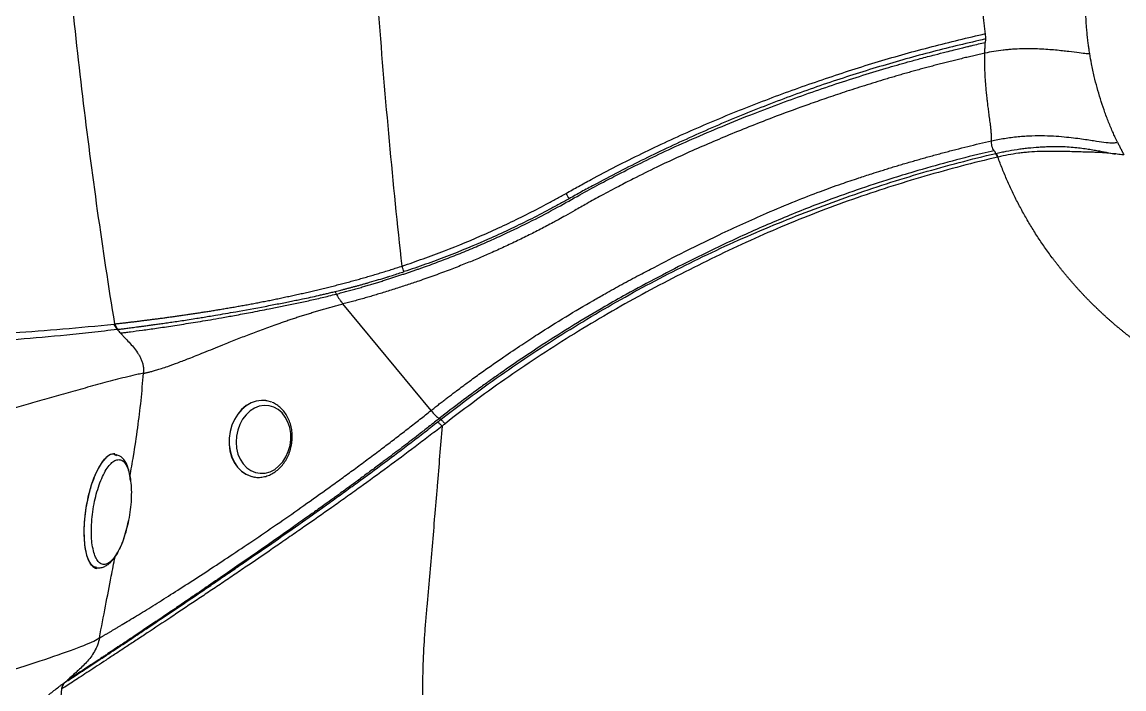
# Model space of a CAD drawing. Extents: x 409 to 498, y 628 to 778.
# Drawn here: x 419.22 to 433.48, y 672.92 to 681.55 of the extents above; entities that cross this region are included whole.
import ezdxf

# ---------------------------------------------------------------- set-up
doc = ezdxf.new("R2010")
doc.units = 0
doc.header["$MEASUREMENT"] = 0
doc.layers.add('1', color=4, linetype='Continuous')
doc.layers.add('GEOMETRY', color=4, linetype='Continuous', lineweight=25)

# ---------------------------------------------------------------- blocks, each defined once
blk = doc.blocks.new('2026_PULSE')
at = {"layer": 'GEOMETRY'}
for p, q in [((14.707, 33.066), (14.692, 33.099)), ((15.932, 31.559), (14.792, 32.938)), ((11.83, 32.678), (11.84, 32.679)), ((13.795, 31.686), (13.794, 31.687)), ((16.057, 31.442), (16.038, 31.454)), ((11.841, 30.986), (11.863, 30.977)), ((13.643, 30.698), (13.645, 30.698)), ((11.156, 27.957), (11.154, 27.956)), ((11.198, 28.043), (11.228, 28.071)), ((11.198, 28.043), (11.199, 28.044))]:
    blk.add_line(p, q, dxfattribs=at)
at = {"layer": 'GEOMETRY', "flags": 128}
for points in [[(23.109, 36.366), (23.108, 36.358), (23.105, 36.32)], [(13.794, 31.687), (13.737, 31.69), (13.669, 31.681), (13.603, 31.658), (13.539, 31.622), (13.481, 31.573), (13.43, 31.513), (13.387, 31.444), (13.354, 31.368), (13.331, 31.287), (13.319, 31.203), (13.319, 31.118), (13.33, 31.036), (13.352, 30.958), (13.385, 30.888), (13.428, 30.825), (13.479, 30.774), (13.537, 30.734), (13.6, 30.708), (13.643, 30.698)], [(13.795, 31.686), (13.739, 31.69), (13.671, 31.681), (13.604, 31.658), (13.541, 31.621), (13.483, 31.573), (13.432, 31.513), (13.389, 31.444), (13.355, 31.368), (13.332, 31.286), (13.321, 31.202), (13.32, 31.118), (13.332, 31.036), (13.354, 30.958), (13.387, 30.887), (13.429, 30.825), (13.48, 30.774), (13.538, 30.734), (13.601, 30.708), (13.646, 30.698)], [(13.871, 31.665), (13.806, 31.685), (13.795, 31.686)], [(13.897, 31.603), (13.836, 31.621), (13.773, 31.625), (13.71, 31.614), (13.648, 31.59), (13.59, 31.553), (13.538, 31.504), (13.493, 31.445), (13.456, 31.378), (13.43, 31.304), (13.414, 31.226), (13.41, 31.148), (13.416, 31.07), (13.434, 30.996), (13.463, 30.928), (13.501, 30.869), (13.548, 30.819), (13.602, 30.782), (13.66, 30.757), (13.722, 30.746), (13.786, 30.749), (13.849, 30.767), (13.909, 30.797), (13.964, 30.841), (14.013, 30.895), (14.054, 30.958), (14.085, 31.029), (14.107, 31.105), (14.117, 31.184), (14.116, 31.262), (14.103, 31.338), (14.08, 31.41), (14.046, 31.473), (14.004, 31.528), (13.953, 31.572), (13.897, 31.603)], [(11.84, 30.997), (11.823, 30.999), (11.786, 30.991), (11.748, 30.969), (11.71, 30.934), (11.671, 30.887), (11.634, 30.827), (11.598, 30.758)], [(11.598, 30.758), (11.565, 30.678), (11.535, 30.591), (11.508, 30.498), (11.485, 30.4), (11.466, 30.3), (11.453, 30.199), (11.444, 30.098), (11.441, 30.001), (11.442, 29.909), (11.449, 29.823), (11.462, 29.745), (11.479, 29.676), (11.5, 29.619), (11.526, 29.573), (11.555, 29.54), (11.588, 29.521), (11.606, 29.516)]]:
    blk.add_lwpolyline(points, dxfattribs=at)
at = {"layer": 'GEOMETRY'}
blk.add_arc((30.364, 41.475), 14.541, 209.2593, 209.5751, dxfattribs=at)
for points, knots in [([(11.84, 32.679), (11.682, 33.649), (11.544, 34.632), (11.306, 36.618), (11.207, 37.622), (11.048, 39.643), (10.988, 40.66), (10.908, 42.702), (10.888, 43.726), (10.888, 45.774), (10.908, 46.799), (10.988, 48.84), (11.048, 49.858), (11.207, 51.879), (11.306, 52.882), (11.544, 54.869), (11.682, 55.852), (11.84, 56.821)], [0, 0, 0, 0, 0.125, 0.125, 0.25, 0.25, 0.375, 0.375, 0.5, 0.5, 0.625, 0.625, 0.75, 0.75, 0.875, 0.875, 1, 1, 1, 1]), ([(15.557, 33.428), (15.44, 34.498), (15.34, 35.583), (15.198, 37.456), (15.086, 39.201), (15.017, 40.964), (14.968, 42.873), (14.949, 44.316), (14.959, 45.758), (14.985, 47.617), (15.029, 48.968), (15.1, 50.364), (15.201, 52.297), (15.354, 54.207), (15.552, 56.023)], [0, 0, 0, 0, 0.1461188, 0.1461188, 0.25, 0.3774871, 0.3774871, 0.5, 0.5658226, 0.5658226, 0.7427713, 0.7427713, 0.75, 0.9977418, 0.9977418, 0.9977418, 0.9977418]), ([(23.106, 36.435), (23.104, 36.447), (23.101, 36.471), (23.097, 36.507), (23.093, 36.543), (23.089, 36.579), (23.085, 36.616), (23.082, 36.652), (23.08, 36.688), (23.077, 36.725), (23.075, 36.761), (23.073, 36.798), (23.071, 36.835), (23.069, 36.871), (23.068, 36.908), (23.067, 36.945), (23.066, 36.982), (23.065, 37.019), (23.064, 37.055), (23.064, 37.092), (23.064, 37.117), (23.064, 37.129)], [0, 0, 0, 0, 0.052625, 0.105239, 0.157844, 0.210444, 0.263044, 0.315644, 0.368248, 0.420856, 0.473471, 0.526093, 0.578723, 0.63136, 0.684006, 0.736658, 0.789317, 0.841982, 0.894652, 0.947325, 1, 1, 1, 1]), ([(24.427, 36.395), (24.426, 36.408), (24.423, 36.434), (24.419, 36.472), (24.416, 36.51), (24.413, 36.546), (24.411, 36.58), (24.409, 36.614), (24.407, 36.646), (24.406, 36.678), (24.404, 36.722), (24.402, 36.779), (24.401, 36.848), (24.401, 36.893), (24.402, 36.915)], [0, 0, 0, 0, 0.076441, 0.150568, 0.222382, 0.291882, 0.35907, 0.423945, 0.486508, 0.54676, 0.6047, 0.74196, 0.873726, 1, 1, 1, 1]), ([(17.679, 34.368), (17.733, 34.399), (17.786, 34.429), (17.894, 34.488), (17.948, 34.518), (18.111, 34.606), (18.22, 34.663), (18.44, 34.776), (18.55, 34.831), (18.771, 34.939), (18.882, 34.992), (19.217, 35.146), (19.442, 35.245), (19.893, 35.433), (20.12, 35.523), (20.577, 35.694), (20.806, 35.776), (21.265, 35.931), (21.494, 36.005), (21.839, 36.108), (21.954, 36.142), (22.185, 36.206), (22.3, 36.237), (22.646, 36.328), (22.876, 36.383), (23.106, 36.435)], [0, 0, 0, 0, 0.03125, 0.03125, 0.0625, 0.0625, 0.125, 0.125, 0.1875, 0.1875, 0.25, 0.25, 0.375, 0.375, 0.5, 0.5, 0.625, 0.625, 0.75, 0.75, 0.8125, 0.8125, 0.875, 0.875, 1, 1, 1, 1]), ([(23.109, 36.366), (22.88, 36.315), (22.651, 36.26), (22.307, 36.17), (22.193, 36.14), (21.964, 36.076), (21.849, 36.042), (21.506, 35.94), (21.278, 35.867), (20.936, 35.751), (20.823, 35.711), (20.595, 35.629), (20.482, 35.587), (20.142, 35.457), (19.916, 35.366), (19.468, 35.175), (19.246, 35.075), (18.914, 34.92), (18.803, 34.867), (18.584, 34.759), (18.474, 34.704), (18.256, 34.591), (18.148, 34.534), (17.986, 34.447), (17.932, 34.418), (17.825, 34.358), (17.772, 34.328), (17.718, 34.299)], [0, 0, 0, 0, 0.125, 0.125, 0.1875, 0.1875, 0.25, 0.25, 0.375, 0.375, 0.4375, 0.4375, 0.5, 0.5, 0.625, 0.625, 0.75, 0.75, 0.8125, 0.8125, 0.875, 0.875, 0.9375, 0.9375, 0.96875, 0.96875, 1, 1, 1, 1]), ([(24.457, 36.178), (24.455, 36.189), (24.45, 36.217), (24.443, 36.264), (24.437, 36.313), (24.431, 36.358), (24.429, 36.383), (24.427, 36.395)], [0, 0, 0, 0, 0.158745, 0.3784188, 0.658816, 0.8254536, 1, 1, 1, 1]), ([(14.707, 33.066), (14.719, 33.069), (14.742, 33.075), (14.776, 33.084), (14.81, 33.093), (14.844, 33.102), (14.877, 33.111), (14.911, 33.12), (14.944, 33.129), (14.977, 33.138), (15.01, 33.148), (15.042, 33.157), (15.074, 33.166), (15.105, 33.175), (15.136, 33.185), (15.167, 33.194), (15.197, 33.203), (15.227, 33.212), (15.257, 33.221), (15.286, 33.23), (15.314, 33.239), (15.342, 33.248), (15.37, 33.257), (15.398, 33.265), (15.425, 33.274), (15.452, 33.283), (15.478, 33.291), (15.504, 33.3), (15.53, 33.308), (15.555, 33.317), (15.58, 33.325), (15.605, 33.333), (15.629, 33.342), (15.653, 33.35), (15.677, 33.358), (15.7, 33.366), (15.724, 33.374), (15.746, 33.382), (15.769, 33.39), (15.791, 33.397), (15.813, 33.405), (15.899, 33.435), (16.047, 33.49), (16.257, 33.571), (16.463, 33.655), (16.667, 33.743), (16.927, 33.861), (17.229, 34.007), (17.558, 34.181), (17.844, 34.343), (18.096, 34.48), (18.345, 34.611), (18.616, 34.748), (18.93, 34.899), (19.276, 35.057), (19.656, 35.22), (20.04, 35.376), (20.417, 35.519), (20.773, 35.649), (21.126, 35.77), (21.475, 35.883), (21.8, 35.982), (22.062, 36.058), (22.273, 36.115), (22.438, 36.159), (22.585, 36.196), (22.68, 36.22), (22.751, 36.237), (22.808, 36.251), (22.869, 36.266), (22.938, 36.283), (23.015, 36.301), (23.076, 36.314), (23.105, 36.32)], [0, 0, 0, 0, 0.0039689, 0.0079233, 0.0118595, 0.0157737, 0.0196626, 0.0235229, 0.0273516, 0.0311455, 0.0349019, 0.0386182, 0.0422917, 0.0459202, 0.0495014, 0.0530333, 0.0565157, 0.0599499, 0.0633369, 0.0666778, 0.0699735, 0.0732251, 0.0764334, 0.0795993, 0.0827236, 0.0858071, 0.0888506, 0.0918547, 0.0948201, 0.0977476, 0.1006379, 0.1034918, 0.10631, 0.1090931, 0.1118417, 0.1145563, 0.1172375, 0.1198853, 0.1224997, 0.1250807, 0.1276283, 0.1301426, 0.1549598, 0.1795618, 0.2039896, 0.2282755, 0.2524497, 0.2978888, 0.3385727, 0.3746187, 0.4059807, 0.4326605, 0.4673015, 0.5055529, 0.5473987, 0.5928276, 0.6418224, 0.6844952, 0.726593, 0.7681125, 0.809067, 0.8494668, 0.8827178, 0.9011442, 0.9235056, 0.9406949, 0.9527222, 0.956988, 0.9656099, 0.9727632, 0.9784898, 0.989881, 1, 1, 1, 1]), ([(23.098, 36.182), (23.099, 36.191), (23.099, 36.21), (23.1, 36.238), (23.102, 36.265), (23.103, 36.293), (23.104, 36.311), (23.105, 36.32)], [0, 0, 0, 0, 0.200131, 0.400197, 0.600198, 0.800132, 1, 1, 1, 1]), ([(24.457, 36.178), (24.448, 36.175), (24.417, 36.174), (24.325, 36.185), (24.213, 36.2), (24.104, 36.212), (24.014, 36.222), (23.915, 36.23), (23.809, 36.236), (23.696, 36.24), (23.578, 36.239), (23.477, 36.235), (23.396, 36.228), (23.315, 36.22), (23.214, 36.206), (23.137, 36.191), (23.099, 36.182)], [0.0000707, 0.0000707, 0.0000707, 0.0000707, 0.1250704, 0.2500704, 0.3750704, 0.4375704, 0.5000704, 0.5625704, 0.6250704, 0.6875704, 0.7500704, 0.8125704, 0.8438204, 0.8750704, 0.9375704, 0.9999997, 0.9999997, 0.9999997, 0.9999997]), ([(23.098, 36.182), (23.075, 36.177), (23.027, 36.166), (22.955, 36.149), (22.884, 36.133), (22.813, 36.116), (22.741, 36.098), (22.67, 36.08), (22.599, 36.063), (22.527, 36.044), (22.456, 36.026), (22.385, 36.007), (22.314, 35.988), (22.243, 35.969), (22.172, 35.949), (22.101, 35.929), (22.03, 35.909), (21.959, 35.889), (21.889, 35.868), (21.749, 35.826), (21.546, 35.764), (21.287, 35.681), (21.048, 35.6), (20.759, 35.498), (20.352, 35.35), (19.837, 35.147), (19.317, 34.924), (18.892, 34.727), (18.587, 34.576), (18.348, 34.453), (18.147, 34.346), (17.958, 34.242), (17.803, 34.154), (17.683, 34.086), (17.596, 34.037), (17.495, 33.982), (17.368, 33.915), (17.201, 33.829), (17.031, 33.746), (16.857, 33.664), (16.688, 33.588), (16.521, 33.517), (16.354, 33.449), (16.174, 33.378), (15.979, 33.305), (15.792, 33.24), (15.616, 33.181), (15.457, 33.129), (15.325, 33.088), (15.223, 33.057), (15.152, 33.036), (15.08, 33.015), (15.007, 32.995), (14.935, 32.975), (14.864, 32.956), (14.816, 32.944), (14.792, 32.938)], [0, 0, 0, 0, 0.008487, 0.016968, 0.025443, 0.033912, 0.042374, 0.05083, 0.05928, 0.067723, 0.07616, 0.084591, 0.093016, 0.101435, 0.109848, 0.118254, 0.126655, 0.135049, 0.143436, 0.151818, 0.184813, 0.215569, 0.244079, 0.270346, 0.318977, 0.389423, 0.455615, 0.507593, 0.545305, 0.568722, 0.596916, 0.620825, 0.640446, 0.655768, 0.666786, 0.673505, 0.693911, 0.714593, 0.735571, 0.75687, 0.778515, 0.796998, 0.816937, 0.838374, 0.861366, 0.885976, 0.904172, 0.922703, 0.941695, 0.949929, 0.958242, 0.966609, 0.975, 0.983382, 0.991726, 1, 1, 1, 1]), ([(23.185, 35.048), (23.185, 35.051), (23.185, 35.057), (23.186, 35.067), (23.186, 35.077), (23.186, 35.088), (23.186, 35.101), (23.185, 35.114), (23.184, 35.127), (23.183, 35.142), (23.182, 35.157), (23.181, 35.174), (23.178, 35.204), (23.172, 35.256), (23.162, 35.329), (23.152, 35.409), (23.142, 35.483), (23.134, 35.548), (23.126, 35.613), (23.119, 35.681), (23.112, 35.755), (23.107, 35.828), (23.103, 35.9), (23.1, 35.971), (23.098, 36.042), (23.097, 36.112), (23.098, 36.159), (23.098, 36.182)], [0, 0, 0, 0, 0.007436, 0.01565, 0.024647, 0.034429, 0.044997, 0.056354, 0.0685, 0.081436, 0.095162, 0.109681, 0.12499, 0.175416, 0.249991, 0.324221, 0.390619, 0.449205, 0.499996, 0.565796, 0.630621, 0.694487, 0.757407, 0.819401, 0.880485, 0.940678, 1, 1, 1, 1]), ([(24.776, 35.113), (24.768, 35.132), (24.739, 35.196), (24.693, 35.308), (24.64, 35.449), (24.577, 35.639), (24.523, 35.838), (24.491, 35.99), (24.48, 36.045)], [0.1119994, 0.1119994, 0.1119994, 0.1119994, 0.1623318, 0.2873318, 0.4123318, 0.5373318, 0.7873318, 0.9253324, 0.9253324, 0.9253324, 0.9253324]), ([(23.185, 35.048), (23.239, 35.06), (23.351, 35.082), (23.499, 35.101), (23.618, 35.111), (23.735, 35.116), (23.875, 35.117), (24.026, 35.11), (24.159, 35.098), (24.276, 35.085), (24.378, 35.07), (24.467, 35.057), (24.571, 35.041), (24.674, 35.026), (24.763, 35.02), (24.801, 35.026), (24.815, 35.031)], [0, 0, 0, 0, 0.0625, 0.125, 0.15625, 0.1875, 0.25, 0.3125, 0.375, 0.4375, 0.5, 0.5625, 0.625, 0.75, 0.875, 1, 1, 1, 1]), ([(24.815, 35.031), (24.809, 35.043), (24.799, 35.066), (24.786, 35.093), (24.779, 35.109), (24.776, 35.113)], [0.92533242, 0.92533242, 0.92533242, 0.92533242, 0.95658242, 0.98783242, 1, 1, 1, 1]), ([(15.932, 31.559), (15.948, 31.571), (15.979, 31.596), (16.027, 31.634), (16.075, 31.671), (16.123, 31.708), (16.171, 31.745), (16.22, 31.781), (16.276, 31.824), (16.355, 31.883), (16.469, 31.967), (16.645, 32.094), (16.862, 32.246), (17.096, 32.404), (17.363, 32.578), (17.671, 32.771), (17.963, 32.944), (18.205, 33.082), (18.403, 33.192), (18.598, 33.296), (18.852, 33.429), (19.196, 33.607), (19.696, 33.854), (20.192, 34.08), (20.63, 34.263), (20.954, 34.389), (21.227, 34.487), (21.449, 34.562), (21.619, 34.618), (21.737, 34.655), (21.848, 34.69), (21.969, 34.727), (22.119, 34.771), (22.269, 34.814), (22.42, 34.856), (22.572, 34.897), (22.724, 34.937), (22.877, 34.975), (23.031, 35.013), (23.133, 35.036), (23.185, 35.048)], [0, 0, 0, 0, 0.0072724, 0.0145659, 0.021876, 0.0291976, 0.0365258, 0.0438555, 0.0511822, 0.0622398, 0.0793387, 0.1024823, 0.1412396, 0.1754355, 0.2050715, 0.2571454, 0.3076624, 0.3289594, 0.3589549, 0.3903082, 0.4102399, 0.4641235, 0.5325341, 0.6155045, 0.6655517, 0.7087045, 0.744959, 0.7743154, 0.7967719, 0.81233, 0.8209907, 0.840594, 0.860269, 0.8800156, 0.899834, 0.9197241, 0.9396857, 0.959719, 0.9798238, 1, 1, 1, 1]), ([(23.218, 34.921), (23.212, 34.928), (23.207, 34.936), (23.198, 34.957), (23.194, 34.968), (23.188, 34.993), (23.186, 35.005), (23.183, 35.029), (23.184, 35.039), (23.185, 35.048)], [0, 0, 0, 0, 0.25, 0.25, 0.5, 0.5, 0.75, 0.75, 1, 1, 1, 1]), ([(23.243, 34.886), (23.265, 34.892), (23.287, 34.896), (23.332, 34.906), (23.354, 34.91), (23.422, 34.923), (23.468, 34.931), (23.539, 34.941), (23.563, 34.945), (23.61, 34.951), (23.634, 34.953), (23.704, 34.961), (23.751, 34.965), (23.819, 34.97), (23.842, 34.971), (23.887, 34.973), (23.909, 34.974), (23.973, 34.976), (24.014, 34.976), (24.093, 34.975), (24.13, 34.974), (24.201, 34.97), (24.234, 34.967), (24.297, 34.961), (24.327, 34.958), (24.385, 34.95), (24.412, 34.946), (24.464, 34.938), (24.489, 34.934), (24.536, 34.925), (24.559, 34.921), (24.624, 34.909), (24.663, 34.901), (24.733, 34.888), (24.764, 34.882), (24.791, 34.879)], [0, 0, 0, 0, 0.03125, 0.03125, 0.0625, 0.0625, 0.125, 0.125, 0.15625, 0.15625, 0.1875, 0.1875, 0.25, 0.25, 0.28125, 0.28125, 0.3125, 0.3125, 0.375, 0.375, 0.4375, 0.4375, 0.5, 0.5, 0.5625, 0.5625, 0.625, 0.625, 0.6875, 0.6875, 0.75, 0.75, 0.875, 0.875, 1, 1, 1, 1]), ([(24.815, 35.031), (24.818, 35.025), (24.825, 35.011), (24.835, 34.99), (24.846, 34.97), (24.854, 34.952), (24.86, 34.94), (24.864, 34.935), (24.865, 34.931), (24.868, 34.926), (24.872, 34.918), (24.877, 34.908), (24.883, 34.898), (24.89, 34.884), (24.895, 34.874), (24.899, 34.867)], [0, 0, 0, 0, 0.125, 0.25, 0.375, 0.5, 0.5625, 0.59375, 0.609375, 0.625, 0.6875, 0.75, 0.8125, 0.875, 1, 1, 1, 1]), ([(23.218, 34.921), (23.166, 34.909), (22.967, 34.862), (22.62, 34.773), (22.227, 34.662), (21.835, 34.543), (21.445, 34.415), (20.96, 34.241), (20.43, 34.03), (19.858, 33.776), (19.34, 33.526), (18.874, 33.286), (18.503, 33.087), (18.137, 32.879), (17.774, 32.663), (17.416, 32.437), (17.106, 32.232), (16.887, 32.082), (16.713, 31.959), (16.54, 31.835), (16.314, 31.668), (16.133, 31.529), (16.038, 31.454)], [0.3415679, 0.3415679, 0.3415679, 0.3415679, 0.3497251, 0.3731626, 0.3966001, 0.4122251, 0.4356626, 0.4591001, 0.4903501, 0.5216001, 0.5528501, 0.5762876, 0.5997251, 0.6153501, 0.6387876, 0.6622251, 0.6778501, 0.6934751, 0.7012876, 0.7091001, 0.7247251, 0.7425321, 0.7425321, 0.7425321, 0.7425321]), ([(16.057, 31.442), (16.192, 31.547), (16.328, 31.65), (16.602, 31.853), (16.741, 31.953), (17.16, 32.245), (17.444, 32.431), (17.877, 32.698), (18.022, 32.785), (18.314, 32.955), (18.461, 33.038), (18.757, 33.199), (18.906, 33.278), (19.206, 33.431), (19.356, 33.505), (19.811, 33.722), (20.118, 33.857), (20.581, 34.046), (20.736, 34.107), (21.046, 34.224), (21.201, 34.281), (21.512, 34.39), (21.668, 34.442), (21.981, 34.543), (22.138, 34.591), (22.609, 34.728), (22.924, 34.811), (23.239, 34.886)], [0, 0, 0, 0, 0.0625, 0.0625, 0.125, 0.125, 0.25, 0.25, 0.3125, 0.3125, 0.375, 0.375, 0.4375, 0.4375, 0.5, 0.5, 0.625, 0.625, 0.6875, 0.6875, 0.75, 0.75, 0.8125, 0.8125, 0.875, 0.875, 1, 1, 1, 1]), ([(23.267, 34.838), (22.951, 34.764), (22.636, 34.681), (22.01, 34.499), (21.697, 34.399), (21.232, 34.236), (21.077, 34.179), (20.769, 34.06), (20.616, 33.998), (20.158, 33.805), (19.856, 33.666), (19.406, 33.447), (19.256, 33.372), (18.959, 33.219), (18.81, 33.14), (18.515, 32.98), (18.368, 32.897), (18.077, 32.728), (17.932, 32.641), (17.5, 32.375), (17.216, 32.189), (16.798, 31.898), (16.66, 31.799), (16.385, 31.596), (16.25, 31.494), (16.115, 31.388)], [0, 0, 0, 0, 0.125, 0.125, 0.25, 0.25, 0.3125, 0.3125, 0.375, 0.375, 0.5, 0.5, 0.5625, 0.5625, 0.625, 0.625, 0.6875, 0.6875, 0.75, 0.75, 0.875, 0.875, 0.9375, 0.9375, 1, 1, 1, 1]), ([(23.243, 34.886), (23.239, 34.892), (23.231, 34.904), (23.222, 34.916), (23.218, 34.921)], [0, 0, 0, 0, 0.515183, 1, 1, 1, 1]), ([(25.102, 32.416), (25.091, 32.424), (25.07, 32.44), (25.037, 32.464), (25.005, 32.488), (24.973, 32.513), (24.941, 32.538), (24.91, 32.563), (24.878, 32.588), (24.847, 32.614), (24.817, 32.639), (24.786, 32.665), (24.756, 32.691), (24.725, 32.718), (24.695, 32.744), (24.666, 32.771), (24.636, 32.798), (24.607, 32.825), (24.578, 32.852), (24.549, 32.88), (24.52, 32.908), (24.492, 32.935), (24.464, 32.964), (24.436, 32.992), (24.408, 33.02), (24.381, 33.049), (24.353, 33.078), (24.326, 33.107), (24.3, 33.137), (24.273, 33.166), (24.247, 33.196), (24.22, 33.226), (24.195, 33.256), (24.169, 33.286), (24.143, 33.317), (24.118, 33.348), (24.093, 33.379), (24.068, 33.41), (24.044, 33.441), (24.019, 33.473), (23.995, 33.504), (23.962, 33.548), (23.921, 33.604), (23.872, 33.673), (23.825, 33.742), (23.779, 33.812), (23.734, 33.882), (23.691, 33.953), (23.648, 34.024), (23.607, 34.095), (23.568, 34.167), (23.529, 34.24), (23.492, 34.313), (23.456, 34.386), (23.421, 34.461), (23.388, 34.535), (23.356, 34.61), (23.325, 34.685), (23.295, 34.761), (23.276, 34.812), (23.267, 34.838)], [0, 0, 0, 0, 0.0126358, 0.0252584, 0.0378686, 0.0504677, 0.0630566, 0.0756364, 0.0882081, 0.1007729, 0.1133318, 0.1258858, 0.138436, 0.1509834, 0.1635292, 0.1760744, 0.1886201, 0.2011673, 0.213717, 0.2262704, 0.2388284, 0.2513922, 0.2639628, 0.2765413, 0.2891286, 0.3017258, 0.314334, 0.3269541, 0.3395873, 0.3522346, 0.3648969, 0.3775752, 0.3902707, 0.4029843, 0.4157169, 0.4284696, 0.4412434, 0.4540393, 0.4668581, 0.479701, 0.4925687, 0.5054624, 0.5327886, 0.560087, 0.5873648, 0.6146297, 0.6418908, 0.6691571, 0.6964377, 0.7237417, 0.7510781, 0.7784557, 0.8058834, 0.8333699, 0.8609239, 0.8885538, 0.9162681, 0.9440751, 0.9719831, 1, 1, 1, 1]), ([(23.27, 34.838), (23.269, 34.838), (23.268, 34.838), (23.267, 34.838), (23.267, 34.838), (23.267, 34.838), (23.267, 34.838)], [0, 0, 0, 0, 0.00009349566, 0.00009349566, 0.00009349566, 0.00009355566, 0.00009355566, 0.00009355566, 0.00009355566]), ([(24.792, 34.878), (24.766, 34.88), (24.736, 34.884), (24.67, 34.89), (24.633, 34.893), (24.57, 34.897), (24.548, 34.898), (24.5, 34.9), (24.476, 34.9), (24.423, 34.902), (24.395, 34.903), (24.337, 34.904), (24.306, 34.905), (24.242, 34.907), (24.208, 34.908), (24.154, 34.909), (24.136, 34.91), (24.099, 34.91), (24.08, 34.911), (24.021, 34.912), (23.981, 34.912), (23.918, 34.912), (23.896, 34.912), (23.853, 34.911), (23.831, 34.911), (23.764, 34.908), (23.719, 34.906), (23.65, 34.9), (23.627, 34.898), (23.581, 34.893), (23.558, 34.89), (23.443, 34.875), (23.355, 34.858), (23.27, 34.838)], [0, 0, 0, 0, 0.125, 0.125, 0.25, 0.25, 0.3125, 0.3125, 0.375, 0.375, 0.4375, 0.4375, 0.5, 0.5, 0.5625, 0.5625, 0.59375, 0.59375, 0.625, 0.625, 0.6875, 0.6875, 0.71875, 0.71875, 0.75, 0.75, 0.8125, 0.8125, 0.84375, 0.84375, 0.875, 0.875, 1, 1, 1, 1]), ([(24.899, 34.867), (24.882, 34.867), (24.85, 34.87), (24.806, 34.876), (24.792, 34.878)], [0.8182512, 0.8182512, 0.8182512, 0.8182512, 0.9432512, 1, 1, 1, 1]), ([(15.557, 33.428), (15.603, 33.443), (15.649, 33.459), (15.74, 33.491), (15.786, 33.507), (15.923, 33.556), (16.014, 33.589), (16.285, 33.694), (16.464, 33.768), (16.817, 33.925), (16.992, 34.008), (17.252, 34.138), (17.338, 34.183), (17.467, 34.251), (17.509, 34.274), (17.594, 34.321), (17.636, 34.345), (17.679, 34.368)], [0, 0, 0, 0, 0.0625, 0.0625, 0.125, 0.125, 0.25, 0.25, 0.5, 0.5, 0.75, 0.75, 0.875, 0.875, 0.9375, 0.9375, 1, 1, 1, 1]), ([(17.718, 34.299), (17.676, 34.275), (17.633, 34.251), (17.547, 34.204), (17.505, 34.181), (17.375, 34.112), (17.289, 34.068), (17.027, 33.937), (16.851, 33.854), (16.495, 33.696), (16.315, 33.622), (16.042, 33.517), (15.951, 33.483), (15.813, 33.434), (15.767, 33.418), (15.675, 33.386), (15.629, 33.371), (15.583, 33.356)], [0, 0, 0, 0, 0.0625, 0.0625, 0.125, 0.125, 0.25, 0.25, 0.5, 0.5, 0.75, 0.75, 0.875, 0.875, 0.9375, 0.9375, 1, 1, 1, 1]), ([(11.84, 32.679), (11.846, 32.68), (11.858, 32.682), (11.878, 32.684), (11.897, 32.686), (11.917, 32.688), (11.937, 32.691), (11.957, 32.693), (11.978, 32.695), (11.999, 32.698), (12.021, 32.701), (12.042, 32.703), (12.065, 32.706), (12.087, 32.708), (12.11, 32.711), (12.133, 32.714), (12.156, 32.717), (12.18, 32.72), (12.204, 32.723), (12.228, 32.726), (12.252, 32.729), (12.277, 32.732), (12.302, 32.735), (12.328, 32.739), (12.353, 32.742), (12.379, 32.745), (12.406, 32.749), (12.432, 32.752), (12.459, 32.756), (12.486, 32.759), (12.513, 32.763), (12.541, 32.767), (12.569, 32.771), (12.597, 32.775), (12.625, 32.779), (12.653, 32.783), (12.682, 32.787), (12.711, 32.791), (12.74, 32.795), (12.77, 32.799), (12.8, 32.804), (12.829, 32.808), (12.86, 32.813), (12.89, 32.817), (12.92, 32.822), (12.951, 32.827), (12.982, 32.832), (13.013, 32.836), (13.045, 32.841), (13.076, 32.846), (13.108, 32.852), (13.14, 32.857), (13.172, 32.862), (13.204, 32.867), (13.236, 32.873), (13.269, 32.878), (13.302, 32.884), (13.335, 32.89), (13.368, 32.895), (13.401, 32.901), (13.434, 32.907), (13.468, 32.913), (13.501, 32.919), (13.535, 32.925), (13.569, 32.931), (13.603, 32.938), (13.637, 32.944), (13.672, 32.951), (13.706, 32.957), (13.74, 32.964), (13.775, 32.971), (13.81, 32.978), (13.845, 32.984), (13.879, 32.992), (13.914, 32.999), (13.949, 33.006), (13.985, 33.013), (14.02, 33.02), (14.055, 33.028), (14.091, 33.036), (14.126, 33.043), (14.162, 33.051), (14.197, 33.059), (14.233, 33.067), (14.269, 33.075), (14.304, 33.083), (14.34, 33.091), (14.376, 33.099), (14.412, 33.108), (14.448, 33.116), (14.484, 33.125), (14.52, 33.133), (14.556, 33.142), (14.592, 33.151), (14.628, 33.16), (14.664, 33.169), (14.7, 33.178), (14.736, 33.188), (14.772, 33.197), (14.808, 33.206), (14.844, 33.216), (14.88, 33.226), (14.916, 33.235), (14.952, 33.245), (14.988, 33.255), (15.024, 33.265), (15.06, 33.275), (15.096, 33.286), (15.131, 33.296), (15.167, 33.306), (15.203, 33.317), (15.239, 33.328), (15.274, 33.338), (15.31, 33.349), (15.345, 33.36), (15.381, 33.371), (15.416, 33.382), (15.451, 33.394), (15.487, 33.405), (15.522, 33.416), (15.545, 33.424), (15.557, 33.428)], [0, 0, 0, 0, 0.008074, 0.016161, 0.024262, 0.032376, 0.040503, 0.048644, 0.056798, 0.064966, 0.073147, 0.081342, 0.08955, 0.097771, 0.106006, 0.114254, 0.122515, 0.130789, 0.139077, 0.147376, 0.155689, 0.164014, 0.172351, 0.180701, 0.189062, 0.197436, 0.20582, 0.214217, 0.222624, 0.231042, 0.239471, 0.24791, 0.256359, 0.264819, 0.273287, 0.281765, 0.290252, 0.298748, 0.307252, 0.315765, 0.324285, 0.332812, 0.341346, 0.349888, 0.358435, 0.366989, 0.375548, 0.384113, 0.392683, 0.401257, 0.409836, 0.418419, 0.427005, 0.435594, 0.444186, 0.452781, 0.461377, 0.469975, 0.478575, 0.487175, 0.495776, 0.504377, 0.512977, 0.521577, 0.530176, 0.538774, 0.547369, 0.555963, 0.564554, 0.573142, 0.581726, 0.590307, 0.598884, 0.607457, 0.616024, 0.624587, 0.633144, 0.641695, 0.65024, 0.658779, 0.66731, 0.675834, 0.684351, 0.69286, 0.701361, 0.709853, 0.718337, 0.726812, 0.735277, 0.743732, 0.752178, 0.760613, 0.769038, 0.777453, 0.785856, 0.794248, 0.802629, 0.810999, 0.819356, 0.827702, 0.836036, 0.844357, 0.852666, 0.860962, 0.869246, 0.877516, 0.885774, 0.894019, 0.90225, 0.910469, 0.918674, 0.926866, 0.935045, 0.943211, 0.951363, 0.959502, 0.967628, 0.97574, 0.98384, 0.991926, 1, 1, 1, 1]), ([(15.583, 33.356), (15.579, 33.364), (15.575, 33.375), (15.567, 33.399), (15.562, 33.413), (15.557, 33.428)], [0, 0, 0, 0, 0.5, 0.5, 1, 1, 1, 1]), ([(14.692, 33.099), (14.705, 33.102), (14.729, 33.108), (14.767, 33.117), (14.805, 33.127), (14.844, 33.137), (14.884, 33.148), (14.924, 33.159), (14.966, 33.17), (15.008, 33.181), (15.051, 33.193), (15.094, 33.205), (15.162, 33.225), (15.251, 33.251), (15.337, 33.277), (15.41, 33.3), (15.472, 33.32), (15.534, 33.34), (15.571, 33.352), (15.583, 33.356)], [0, 0, 0, 0, 0.04111, 0.083209, 0.126265, 0.170244, 0.215106, 0.260805, 0.307291, 0.354508, 0.402393, 0.450879, 0.499892, 0.630648, 0.749963, 0.79123, 0.874949, 0.960442, 1, 1, 1, 1]), ([(14.27, 33.003), (14.304, 33.01), (14.338, 33.017), (14.407, 33.032), (14.442, 33.04), (14.494, 33.052), (14.511, 33.056), (14.544, 33.063), (14.561, 33.067), (14.597, 33.076), (14.615, 33.08), (14.643, 33.087), (14.653, 33.089), (14.672, 33.094), (14.682, 33.096), (14.692, 33.099)], [0, 0, 0, 0, 0.25, 0.25, 0.5, 0.5, 0.625, 0.625, 0.75, 0.75, 0.875, 0.875, 0.9375, 0.9375, 1, 1, 1, 1]), ([(11.882, 32.608), (11.889, 32.609), (11.903, 32.611), (11.926, 32.614), (11.951, 32.617), (11.979, 32.621), (12.01, 32.625), (12.044, 32.629), (12.081, 32.634), (12.123, 32.64), (12.168, 32.646), (12.217, 32.652), (12.272, 32.66), (12.331, 32.668), (12.395, 32.677), (12.464, 32.686), (12.54, 32.697), (12.621, 32.709), (12.709, 32.722), (12.803, 32.737), (12.892, 32.751), (13.005, 32.769), (13.17, 32.796), (13.436, 32.842), (13.685, 32.887), (13.875, 32.924), (13.962, 32.941), (14.045, 32.957), (14.124, 32.973), (14.198, 32.988), (14.246, 32.998), (14.27, 33.003)], [0, 0, 0, 0, 0.012797, 0.02678, 0.042004, 0.058524, 0.076401, 0.095702, 0.116494, 0.138853, 0.162859, 0.188573, 0.216022, 0.245225, 0.276188, 0.308912, 0.343436, 0.379814, 0.418071, 0.458148, 0.500137, 0.529272, 0.595517, 0.69519, 0.833247, 0.865137, 0.89543, 0.924076, 0.95107, 0.97641, 1, 1, 1, 1]), ([(11.913, 32.562), (11.92, 32.562), (11.934, 32.564), (11.957, 32.567), (11.983, 32.57), (12.011, 32.574), (12.08, 32.583), (12.199, 32.599), (12.382, 32.624), (12.59, 32.655), (12.822, 32.692), (13.036, 32.727), (13.227, 32.76), (13.399, 32.791), (13.604, 32.829), (13.783, 32.864), (13.92, 32.891), (14.004, 32.908), (14.088, 32.925), (14.173, 32.943), (14.26, 32.961), (14.347, 32.98), (14.434, 33), (14.522, 33.02), (14.613, 33.042), (14.675, 33.058), (14.707, 33.066)], [0, 0, 0, 0, 0.011492, 0.023947, 0.037408, 0.051924, 0.067548, 0.143533, 0.225356, 0.311287, 0.400257, 0.491686, 0.541056, 0.597427, 0.663832, 0.740474, 0.765839, 0.791311, 0.816869, 0.842533, 0.868271, 0.894013, 0.920013, 0.945807, 0.971578, 1, 1, 1, 1]), ([(14.707, 33.066), (14.711, 33.058), (14.716, 33.048), (14.727, 33.028), (14.734, 33.017), (14.749, 32.995), (14.757, 32.983), (14.774, 32.96), (14.783, 32.949), (14.792, 32.938)], [0, 0, 0, 0, 0.25, 0.25, 0.5, 0.5, 0.75, 0.75, 1, 1, 1, 1]), ([(12.211, 32.041), (12.216, 32.042), (12.227, 32.044), (12.244, 32.047), (12.263, 32.052), (12.284, 32.056), (12.306, 32.062), (12.329, 32.068), (12.355, 32.075), (12.382, 32.083), (12.412, 32.093), (12.46, 32.107), (12.54, 32.134), (12.656, 32.177), (12.809, 32.236), (13, 32.313), (13.204, 32.396), (13.404, 32.476), (13.578, 32.544), (13.761, 32.613), (13.906, 32.665), (14.009, 32.701), (14.066, 32.721), (14.124, 32.74), (14.182, 32.76), (14.24, 32.779), (14.3, 32.798), (14.36, 32.816), (14.42, 32.834), (14.481, 32.853), (14.542, 32.87), (14.604, 32.888), (14.666, 32.905), (14.729, 32.922), (14.771, 32.933), (14.792, 32.938)], [0, 0, 0, 0, 0.010797, 0.022349, 0.034656, 0.04772, 0.061542, 0.076122, 0.091459, 0.107554, 0.124402, 0.144344, 0.18762, 0.254234, 0.321207, 0.40446, 0.503926, 0.565732, 0.627496, 0.6892, 0.75085, 0.768653, 0.786455, 0.804255, 0.822054, 0.839852, 0.857649, 0.875446, 0.893243, 0.911041, 0.928838, 0.946633, 0.964425, 0.982215, 1, 1, 1, 1]), ([(7.323, 32.541), (7.396, 32.537), (7.471, 32.535), (7.623, 32.529), (7.701, 32.526), (7.858, 32.522), (7.938, 32.52), (8.102, 32.516), (8.184, 32.515), (8.605, 32.509), (8.963, 32.51), (9.719, 32.526), (10.117, 32.542), (10.74, 32.58), (10.952, 32.596), (11.385, 32.632), (11.606, 32.654), (11.83, 32.678)], [0, 0, 0, 0, 0.0625, 0.0625, 0.125, 0.125, 0.1875, 0.1875, 0.25, 0.25, 0.5, 0.5, 0.75, 0.75, 0.875, 0.875, 1, 1, 1, 1]), ([(11.872, 32.607), (11.863, 32.617), (11.854, 32.628), (11.84, 32.651), (11.834, 32.665), (11.83, 32.678)], [0, 0, 0, 0, 0.5, 0.5, 1, 1, 1, 1]), ([(11.84, 32.679), (11.844, 32.666), (11.849, 32.653), (11.863, 32.629), (11.872, 32.618), (11.882, 32.608)], [0, 0, 0, 0, 0.5, 0.5, 1, 1, 1, 1]), ([(11.872, 32.607), (11.761, 32.594), (11.651, 32.581), (11.433, 32.557), (11.325, 32.545), (11.004, 32.513), (10.795, 32.495), (10.179, 32.449), (9.785, 32.429), (9.036, 32.406), (8.68, 32.402), (8.177, 32.405), (8.015, 32.408), (7.779, 32.413), (7.701, 32.415), (7.549, 32.42), (7.474, 32.422), (7.401, 32.425)], [0, 0, 0, 0, 0.0625, 0.0625, 0.125, 0.125, 0.25, 0.25, 0.5, 0.5, 0.75, 0.75, 0.875, 0.875, 0.9375, 0.9375, 1, 1, 1, 1]), ([(11.913, 32.562), (11.915, 32.559), (11.922, 32.551), (11.94, 32.532), (11.974, 32.494), (12.024, 32.442), (12.082, 32.378), (12.126, 32.32), (12.158, 32.27), (12.178, 32.23), (12.195, 32.186), (12.207, 32.14), (12.212, 32.091), (12.212, 32.057), (12.211, 32.041)], [0, 0, 0, 0, 0.0152599, 0.0465099, 0.1090099, 0.2340099, 0.3590099, 0.4840099, 0.5465099, 0.6090099, 0.6715099, 0.7340099, 0.7965099, 0.8590099, 0.8590099, 0.8590099, 0.8590099]), ([(12.211, 32.041), (12.199, 32.039), (12.176, 32.034), (12.131, 32.025), (12.052, 32.007), (11.942, 31.98), (11.81, 31.946), (11.637, 31.9), (11.424, 31.841), (11.173, 31.771), (10.927, 31.701), (10.606, 31.609), (10.215, 31.496), (9.767, 31.365), (9.412, 31.261), (9.141, 31.182), (8.994, 31.138), (8.898, 31.11), (8.834, 31.092), (8.725, 31.06), (8.635, 31.033), (8.576, 31.016)], [0, 0, 0, 0, 0.007812, 0.015625, 0.03125, 0.0625, 0.09375, 0.125, 0.1875, 0.25, 0.3125, 0.375, 0.5, 0.625, 0.75, 0.8125, 0.875, 0.890625, 0.90625, 0.9375, 1, 1, 1, 1]), ([(12.036, 30.706), (12.052, 30.794), (12.088, 31.003), (12.137, 31.331), (12.182, 31.688), (12.201, 31.923), (12.211, 32.041)], [0, 0, 0, 0, 0.197612, 0.472569, 0.735226, 1, 1, 1, 1]), ([(13.646, 30.699), (13.657, 30.697), (13.689, 30.691), (13.744, 30.695), (13.809, 30.71), (13.872, 30.737), (13.931, 30.775), (13.985, 30.823), (14.032, 30.881), (14.072, 30.946), (14.103, 31.018), (14.124, 31.095), (14.136, 31.173), (14.137, 31.253), (14.127, 31.331), (14.107, 31.406), (14.078, 31.475), (14.038, 31.538), (13.991, 31.591), (13.937, 31.634), (13.897, 31.654), (13.877, 31.663)], [0, 0, 0, 0, 0.026159, 0.078743, 0.131309, 0.184138, 0.237404, 0.291149, 0.345306, 0.39976, 0.454403, 0.509162, 0.564001, 0.618913, 0.673901, 0.72895, 0.784012, 0.838985, 0.893711, 0.948008, 1, 1, 1, 1]), ([(11.641, 28.616), (11.645, 28.618), (11.653, 28.622), (11.665, 28.629), (11.677, 28.636), (11.69, 28.644), (11.703, 28.651), (11.716, 28.659), (11.73, 28.667), (11.744, 28.675), (11.758, 28.684), (11.773, 28.692), (11.788, 28.701), (11.803, 28.71), (11.819, 28.719), (11.835, 28.729), (11.851, 28.738), (11.867, 28.748), (11.884, 28.758), (11.901, 28.768), (11.918, 28.779), (11.958, 28.803), (12.024, 28.842), (12.12, 28.901), (12.223, 28.964), (12.367, 29.053), (12.561, 29.175), (12.813, 29.336), (13.083, 29.512), (13.366, 29.699), (13.664, 29.899), (13.971, 30.109), (14.289, 30.331), (14.557, 30.522), (14.774, 30.679), (14.938, 30.798), (15.104, 30.922), (15.241, 31.024), (15.347, 31.104), (15.422, 31.161), (15.496, 31.218), (15.57, 31.275), (15.643, 31.332), (15.716, 31.389), (15.789, 31.445), (15.861, 31.502), (15.908, 31.54), (15.932, 31.559)], [0, 0, 0, 0, 0.006289, 0.012581, 0.018875, 0.025171, 0.031469, 0.03777, 0.044072, 0.050377, 0.056684, 0.062993, 0.069304, 0.075616, 0.081931, 0.088248, 0.094566, 0.100886, 0.107208, 0.113531, 0.119856, 0.126183, 0.156552, 0.187159, 0.218001, 0.249076, 0.309196, 0.370835, 0.43153, 0.492971, 0.554024, 0.616409, 0.678049, 0.741732, 0.772768, 0.804393, 0.836609, 0.869421, 0.884092, 0.898719, 0.913306, 0.927851, 0.942357, 0.956823, 0.971252, 0.985644, 1, 1, 1, 1]), ([(15.932, 31.559), (15.951, 31.535), (15.971, 31.513), (16.008, 31.477), (16.024, 31.463), (16.038, 31.454)], [0, 0, 0, 0, 0.5, 0.5, 1, 1, 1, 1]), ([(11.199, 28.044), (11.222, 28.059), (11.246, 28.075), (11.298, 28.108), (11.325, 28.126), (11.382, 28.163), (11.412, 28.183), (11.475, 28.224), (11.508, 28.245), (11.61, 28.312), (11.683, 28.36), (11.839, 28.463), (11.922, 28.518), (12.053, 28.605), (12.097, 28.634), (12.189, 28.696), (12.236, 28.727), (12.38, 28.823), (12.479, 28.89), (12.633, 28.993), (12.685, 29.028), (12.79, 29.099), (12.843, 29.135), (12.95, 29.208), (13.005, 29.245), (13.115, 29.32), (13.17, 29.358), (13.282, 29.434), (13.339, 29.473), (13.452, 29.551), (13.509, 29.59), (13.682, 29.709), (13.797, 29.789), (14.031, 29.951), (14.149, 30.034), (14.385, 30.2), (14.503, 30.284), (14.681, 30.411), (14.74, 30.454), (14.858, 30.539), (14.917, 30.582), (15.094, 30.711), (15.212, 30.797), (15.444, 30.971), (15.56, 31.058), (15.732, 31.189), (15.789, 31.233), (15.874, 31.299), (15.903, 31.321), (15.96, 31.365), (15.988, 31.388), (16.016, 31.41)], [0, 0, 0, 0, 0.03125, 0.03125, 0.0625, 0.0625, 0.09375, 0.09375, 0.125, 0.125, 0.1875, 0.1875, 0.25, 0.25, 0.28125, 0.28125, 0.3125, 0.3125, 0.375, 0.375, 0.40625, 0.40625, 0.4375, 0.4375, 0.46875, 0.46875, 0.5, 0.5, 0.53125, 0.53125, 0.5625, 0.5625, 0.625, 0.625, 0.6875, 0.6875, 0.75, 0.75, 0.78125, 0.78125, 0.8125, 0.8125, 0.875, 0.875, 0.9375, 0.9375, 0.96875, 0.96875, 0.984375, 0.984375, 1, 1, 1, 1]), ([(16.038, 31.454), (16.027, 31.446), (15.999, 31.424), (15.958, 31.392), (15.906, 31.351), (15.854, 31.31), (15.781, 31.253), (15.697, 31.188), (15.602, 31.115), (15.475, 31.018), (15.336, 30.914), (15.186, 30.802), (15.057, 30.706), (14.939, 30.619), (14.841, 30.548), (14.777, 30.501), (14.728, 30.466), (14.685, 30.434), (14.62, 30.387), (14.549, 30.337), (14.452, 30.267), (14.323, 30.174), (14.129, 30.037), (13.85, 29.841), (13.554, 29.635), (13.265, 29.436), (13.023, 29.27), (12.807, 29.123), (12.618, 28.994), (12.471, 28.894), (12.31, 28.786), (12.174, 28.695), (12.027, 28.596), (11.918, 28.524), (11.814, 28.455), (11.744, 28.408), (11.682, 28.368), (11.636, 28.337), (11.597, 28.312), (11.569, 28.293), (11.545, 28.277), (11.508, 28.254), (11.471, 28.229), (11.432, 28.203), (11.405, 28.186), (11.381, 28.17), (11.36, 28.157), (11.34, 28.144), (11.321, 28.131), (11.307, 28.122), (11.293, 28.113), (11.282, 28.106), (11.26, 28.092), (11.242, 28.08), (11.229, 28.072), (11.228, 28.071), (11.228, 28.071)], [-0.000214, -0.000214, -0.000214, -0.000214, 0.0015102, 0.0054164, 0.0073696, 0.0112758, 0.0151821, 0.0210414, 0.0269008, 0.0327602, 0.0444789, 0.0522914, 0.0601039, 0.0679164, 0.0737758, 0.0776821, 0.0796352, 0.0825649, 0.0854946, 0.0913539, 0.0952602, 0.1030727, 0.1147914, 0.1304164, 0.1538539, 0.1694789, 0.1851039, 0.2007289, 0.2124477, 0.2241664, 0.2319789, 0.2476039, 0.2554164, 0.2671352, 0.2749477, 0.2827602, 0.2866664, 0.2925258, 0.2964321, 0.2983852, 0.3013149, 0.3042446, 0.3101039, 0.3140102, 0.3179164, 0.3198696, 0.3227993, 0.3257289, 0.3276821, 0.3306118, 0.3315883, 0.3335414, 0.3354946, 0.3413539, 0.3413539, 0.3415679, 0.3415679, 0.3415679, 0.3415679]), ([(16.016, 31.41), (16.03, 31.42), (16.043, 31.431), (16.057, 31.442), (16.057, 31.442), (16.057, 31.442), (16.057, 31.442)], [0, 0, 0, 0, 0.001337233, 0.001337233, 0.001337233, 0.001337293, 0.001337293, 0.001337293, 0.001337293]), ([(16.075, 31.356), (16.064, 31.368), (16.053, 31.379), (16.033, 31.398), (16.024, 31.405), (16.016, 31.41)], [0, 0, 0, 0, 0.5, 0.5, 1, 1, 1, 1]), ([(16.115, 31.388), (16.104, 31.4), (16.093, 31.411), (16.074, 31.429), (16.064, 31.437), (16.057, 31.442)], [0, 0, 0, 0, 0.5, 0.5, 1, 1, 1, 1]), ([(16.075, 31.356), (16.046, 31.334), (16.017, 31.311), (15.959, 31.267), (15.93, 31.245), (15.843, 31.178), (15.784, 31.134), (15.608, 31.001), (15.49, 30.913), (15.253, 30.738), (15.133, 30.651), (14.952, 30.521), (14.891, 30.477), (14.77, 30.391), (14.71, 30.348), (14.529, 30.22), (14.408, 30.135), (14.227, 30.01), (14.167, 29.968), (14.046, 29.885), (13.986, 29.843), (13.807, 29.72), (13.689, 29.639), (13.513, 29.52), (13.454, 29.48), (13.338, 29.402), (13.28, 29.363), (13.166, 29.285), (13.109, 29.247), (12.997, 29.172), (12.941, 29.134), (12.831, 29.061), (12.777, 29.025), (12.67, 28.953), (12.616, 28.917), (12.46, 28.813), (12.358, 28.746), (12.212, 28.649), (12.164, 28.617), (12.07, 28.555), (12.024, 28.525), (11.935, 28.467), (11.892, 28.438), (11.808, 28.383), (11.767, 28.356), (11.648, 28.278), (11.574, 28.229), (11.47, 28.161), (11.437, 28.14), (11.372, 28.098), (11.342, 28.078), (11.284, 28.04), (11.256, 28.022), (11.204, 27.988), (11.179, 27.972), (11.156, 27.957)], [0, 0, 0, 0, 0.015625, 0.015625, 0.03125, 0.03125, 0.0625, 0.0625, 0.125, 0.125, 0.1875, 0.1875, 0.21875, 0.21875, 0.25, 0.25, 0.3125, 0.3125, 0.34375, 0.34375, 0.375, 0.375, 0.4375, 0.4375, 0.46875, 0.46875, 0.5, 0.5, 0.53125, 0.53125, 0.5625, 0.5625, 0.59375, 0.59375, 0.625, 0.625, 0.6875, 0.6875, 0.71875, 0.71875, 0.75, 0.75, 0.78125, 0.78125, 0.8125, 0.8125, 0.875, 0.875, 0.90625, 0.90625, 0.9375, 0.9375, 0.96875, 0.96875, 1, 1, 1, 1]), ([(16.075, 31.356), (16.054, 31.099), (16.033, 30.842), (16.006, 30.518), (16, 30.453), (15.989, 30.324), (15.973, 30.129), (15.957, 29.934), (15.924, 29.542), (15.901, 29.28), (15.874, 28.984), (15.871, 28.951), (15.865, 28.885), (15.862, 28.852), (15.854, 28.753), (15.849, 28.687), (15.836, 28.49), (15.83, 28.358), (15.824, 28.16), (15.822, 28.095), (15.821, 27.963), (15.821, 27.897), (15.823, 27.7), (15.826, 27.568), (15.843, 27.173), (15.863, 26.91), (15.906, 26.515), (15.923, 26.383), (15.951, 26.185), (15.96, 26.119), (15.976, 26.021), (15.981, 25.988), (15.992, 25.922), (15.998, 25.889), (16.05, 25.592), (16.104, 25.329), (16.183, 24.999), (16.2, 24.933), (16.234, 24.802), (16.253, 24.737), (16.311, 24.541), (16.353, 24.411), (16.443, 24.155), (16.491, 24.029), (16.555, 23.873), (16.568, 23.841), (16.595, 23.779), (16.608, 23.748), (16.649, 23.656), (16.677, 23.595), (16.82, 23.29), (16.946, 23.051), (17.152, 22.701), (17.223, 22.586), (17.334, 22.415), (17.372, 22.359), (17.449, 22.246), (17.488, 22.19), (17.606, 22.023), (17.686, 21.911), (17.808, 21.746), (17.849, 21.691), (17.932, 21.581), (17.974, 21.526), (18.185, 21.253), (18.358, 21.039), (18.712, 20.62), (18.894, 20.414), (19.265, 20.012), (19.454, 19.814), (20.036, 19.235), (20.44, 18.865), (20.966, 18.423), (21.072, 18.336), (21.234, 18.207), (21.287, 18.164), (21.396, 18.079), (21.45, 18.037), (21.724, 17.827), (21.945, 17.665), (22.225, 17.47), (22.282, 17.431), (22.395, 17.355), (22.451, 17.318), (22.623, 17.208), (22.739, 17.137), (23.09, 16.934), (23.33, 16.81), (23.699, 16.641), (23.823, 16.587), (24.012, 16.511), (24.075, 16.487), (24.171, 16.451), (24.203, 16.439), (24.267, 16.416), (24.299, 16.405), (24.46, 16.35), (24.589, 16.309), (24.784, 16.254), (24.849, 16.236), (24.979, 16.203), (25.044, 16.188), (25.37, 16.111), (25.632, 16.058), (25.96, 16.002), (26.025, 15.991), (26.157, 15.971), (26.222, 15.961), (26.42, 15.934), (26.552, 15.918), (26.816, 15.891), (26.948, 15.879), (27.212, 15.86), (27.345, 15.853), (27.742, 15.837), (28.006, 15.836), (28.333, 15.847), (28.399, 15.849), (28.497, 15.854), (28.529, 15.856), (28.595, 15.86), (28.692, 15.867), (28.79, 15.875), (28.92, 15.886), (28.985, 15.892), (29.309, 15.921), (29.568, 15.944), (30.082, 15.988), (30.339, 16.009), (30.722, 16.04), (30.849, 16.05), (31.008, 16.062), (31.04, 16.065), (31.103, 16.069), (31.135, 16.072), (31.23, 16.08), (31.293, 16.085), (31.357, 16.09)], [0, 0, 0, 0, 0.03125, 0.03125, 0.039062, 0.039062, 0.046875, 0.0625, 0.0625, 0.09375, 0.09375, 0.097656, 0.097656, 0.101563, 0.101563, 0.109375, 0.109375, 0.125, 0.125, 0.132813, 0.132813, 0.140625, 0.140625, 0.15625, 0.15625, 0.1875, 0.1875, 0.203125, 0.203125, 0.210938, 0.210938, 0.214844, 0.214844, 0.21875, 0.21875, 0.25, 0.25, 0.257813, 0.257813, 0.265625, 0.265625, 0.28125, 0.28125, 0.296875, 0.296875, 0.300781, 0.300781, 0.304688, 0.304688, 0.3125, 0.3125, 0.34375, 0.34375, 0.359375, 0.359375, 0.367188, 0.367188, 0.375, 0.375, 0.390625, 0.390625, 0.398438, 0.398438, 0.40625, 0.40625, 0.4375, 0.4375, 0.46875, 0.46875, 0.5, 0.5, 0.5625, 0.5625, 0.578125, 0.578125, 0.585938, 0.585938, 0.59375, 0.59375, 0.625, 0.625, 0.632813, 0.632813, 0.640625, 0.640625, 0.65625, 0.65625, 0.6875, 0.6875, 0.703125, 0.703125, 0.710938, 0.710938, 0.714844, 0.714844, 0.71875, 0.71875, 0.734375, 0.734375, 0.742188, 0.742188, 0.75, 0.75, 0.78125, 0.78125, 0.789063, 0.789063, 0.796875, 0.796875, 0.8125, 0.8125, 0.828125, 0.828125, 0.84375, 0.84375, 0.875, 0.875, 0.882813, 0.882813, 0.886719, 0.886719, 0.890625, 0.898438, 0.898438, 0.90625, 0.90625, 0.9375, 0.9375, 0.96875, 0.96875, 0.984375, 0.984375, 0.988281, 0.988281, 0.992188, 0.992188, 1, 1, 1, 1]), ([(11.609, 29.527), (11.585, 29.533), (11.527, 29.547), (11.467, 29.697), (11.437, 29.933), (11.452, 30.223), (11.509, 30.516), (11.599, 30.772), (11.707, 30.94), (11.794, 31.013), (11.834, 30.991), (11.841, 30.986)], [0, 0, 0, 0, 0.090795, 0.216188, 0.341582, 0.466975, 0.592368, 0.717762, 0.843155, 0.968549, 1, 1, 1, 1]), ([(12.043, 30.654), (12.04, 30.684), (12.033, 30.749), (12.015, 30.81), (11.999, 30.851), (11.989, 30.874), (11.975, 30.899), (11.955, 30.927), (11.929, 30.954), (11.893, 30.978), (11.864, 30.984), (11.849, 30.988)], [0, 0, 0, 0, 0.168954, 0.375432, 0.432729, 0.485319, 0.5605, 0.639864, 0.739351, 0.859363, 1, 1, 1, 1]), ([(11.909, 29.788), (11.924, 29.822), (11.953, 29.891), (11.99, 30.012), (12.02, 30.141), (12.041, 30.276), (12.053, 30.409), (12.055, 30.535), (12.046, 30.649), (12.028, 30.748), (12.001, 30.831), (11.967, 30.889), (11.925, 30.921), (11.879, 30.926), (11.829, 30.909), (11.778, 30.866), (11.728, 30.797), (11.681, 30.706), (11.637, 30.599), (11.599, 30.48), (11.57, 30.35), (11.55, 30.215), (11.537, 30.082), (11.535, 29.956), (11.543, 29.842), (11.562, 29.742), (11.588, 29.66), (11.623, 29.602), (11.664, 29.57), (11.711, 29.564), (11.761, 29.582), (11.811, 29.625), (11.862, 29.693), (11.893, 29.756), (11.909, 29.788)], [0, 0, 0, 0, 0.0318756, 0.0624629, 0.0931188, 0.1251463, 0.1568579, 0.1874213, 0.2180725, 0.2500557, 0.282024, 0.3126716, 0.3432448, 0.3749788, 0.4069064, 0.4375005, 0.468061, 0.4999355, 0.5317555, 0.5623507, 0.5930121, 0.6250336, 0.6567801, 0.6873611, 0.7180148, 0.7499829, 0.7818927, 0.8125166, 0.843102, 0.8748894, 0.9068847, 0.9375432, 0.9681532, 1, 1, 1, 1]), ([(11.603, 29.524), (11.624, 29.523), (11.659, 29.521), (11.711, 29.54), (11.752, 29.565), (11.787, 29.596), (11.821, 29.634), (11.861, 29.69), (11.907, 29.772), (11.953, 29.882), (11.988, 30.003), (12.009, 30.087), (12.016, 30.13), (12.016, 30.131)], [0, 0, 0, 0, 0.105081, 0.186127, 0.267014, 0.336266, 0.405536, 0.490403, 0.624219, 0.754297, 0.877171, 0.997555, 1, 1, 1, 1]), ([(11.641, 28.616), (11.667, 28.754), (11.718, 29.019), (11.786, 29.37), (11.827, 29.582), (11.843, 29.666)], [0, 0, 0, 0, 0.393827, 0.759269, 1, 1, 1, 1]), ([(8.996, 27.745), (9.077, 27.769), (9.339, 27.845), (9.626, 27.93), (10.017, 28.048), (10.411, 28.168), (10.952, 28.343), (11.385, 28.495), (11.561, 28.57), (11.621, 28.604), (11.631, 28.61), (11.641, 28.616)], [-0.0246354, -0.0246354, -0.0246354, -0.0246354, 0.035448, 0.160448, 0.160448, 0.285448, 0.410448, 0.535448, 0.660448, 0.660448, 0.6850834, 0.6850834, 0.6850834, 0.6850834]), ([(7.59, 24.672), (7.879, 24.965), (8.17, 25.257), (8.76, 25.838), (9.058, 26.127), (9.509, 26.555), (9.66, 26.697), (9.963, 26.979), (10.116, 27.119), (10.346, 27.327), (10.422, 27.396), (10.577, 27.533), (10.654, 27.6), (10.77, 27.701), (10.809, 27.734), (10.887, 27.8), (10.926, 27.833), (11.004, 27.896), (11.043, 27.928), (11.101, 27.973), (11.121, 27.988), (11.15, 28.01), (11.159, 28.017), (11.174, 28.027), (11.179, 28.03), (11.188, 28.037), (11.193, 28.04), (11.198, 28.043)], [0, 0, 0, 0, 0.25, 0.25, 0.5, 0.5, 0.625, 0.625, 0.75, 0.75, 0.8125, 0.8125, 0.875, 0.875, 0.90625, 0.90625, 0.9375, 0.9375, 0.96875, 0.96875, 0.984375, 0.984375, 0.992187, 0.992187, 0.996094, 0.996094, 1, 1, 1, 1]), ([(27.667, 11.153), (27.41, 11.134), (27.153, 11.123), (26.64, 11.114), (26.383, 11.116), (25.998, 11.129), (25.87, 11.135), (25.613, 11.151), (25.485, 11.161), (25.103, 11.194), (24.848, 11.223), (24.341, 11.294), (24.088, 11.336), (23.71, 11.409), (23.585, 11.435), (23.427, 11.47), (23.396, 11.477), (23.333, 11.491), (23.302, 11.498), (23.255, 11.509), (23.24, 11.513), (23.209, 11.52), (23.193, 11.524), (23.143, 11.536), (23.108, 11.544), (23.061, 11.556), (23.051, 11.558), (23.031, 11.563), (23.021, 11.566), (22.992, 11.573), (22.972, 11.578), (22.914, 11.593), (22.875, 11.603), (22.759, 11.634), (22.682, 11.655), (22.45, 11.722), (22.296, 11.768), (22.067, 11.843), (21.99, 11.869), (21.838, 11.921), (21.762, 11.948), (21.536, 12.031), (21.386, 12.088), (21.089, 12.208), (20.942, 12.27), (20.65, 12.4), (20.505, 12.467), (20.074, 12.675), (19.791, 12.824), (19.44, 13.022), (19.371, 13.063), (19.266, 13.124), (19.231, 13.145), (19.179, 13.176), (19.161, 13.187), (19.127, 13.208), (19.11, 13.218), (19.059, 13.249), (19.026, 13.269), (18.978, 13.299), (18.962, 13.309), (18.932, 13.328), (18.917, 13.338), (18.888, 13.356), (18.874, 13.365), (18.846, 13.383), (18.832, 13.392), (18.804, 13.409), (18.791, 13.418), (18.764, 13.436), (18.723, 13.462), (18.682, 13.489), (18.627, 13.525), (18.599, 13.543), (18.517, 13.598), (18.462, 13.635), (18.298, 13.748), (18.189, 13.824), (18.027, 13.939), (17.974, 13.978), (17.867, 14.057), (17.814, 14.096), (17.655, 14.215), (17.551, 14.295), (17.241, 14.538), (17.039, 14.704), (16.643, 15.044), (16.449, 15.218), (16.164, 15.484), (16.069, 15.574), (15.883, 15.756), (15.791, 15.847), (15.335, 16.311), (14.986, 16.697), (14.486, 17.301), (14.323, 17.507), (14.084, 17.822), (14.005, 17.928), (13.889, 18.09), (13.85, 18.144), (13.774, 18.252), (13.736, 18.306), (13.661, 18.415), (13.623, 18.47), (13.568, 18.552), (13.549, 18.58), (13.513, 18.635), (13.494, 18.663), (13.458, 18.718), (13.44, 18.745), (13.405, 18.8), (13.388, 18.827), (13.361, 18.868), (13.352, 18.882), (13.334, 18.91), (13.325, 18.924), (13.307, 18.954), (13.297, 18.969), (13.277, 19), (13.267, 19.017), (13.237, 19.065), (13.217, 19.098), (13.186, 19.149), (13.175, 19.167), (13.154, 19.202), (13.102, 19.289), (13.051, 19.376), (12.93, 19.585), (12.853, 19.726), (12.627, 20.149), (12.487, 20.435), (12.29, 20.87), (12.227, 21.016), (12.106, 21.311), (12.047, 21.459), (11.935, 21.759), (11.882, 21.91), (11.806, 22.139), (11.781, 22.215), (11.733, 22.369), (11.709, 22.446), (11.641, 22.678), (11.598, 22.833), (11.556, 22.998), (11.554, 23.007), (11.549, 23.027), (11.546, 23.037), (11.541, 23.057), (11.539, 23.067), (11.534, 23.087), (11.532, 23.096), (11.52, 23.144), (11.512, 23.179), (11.5, 23.228), (11.496, 23.244), (11.489, 23.275), (11.478, 23.322), (11.467, 23.369), (11.446, 23.463), (11.432, 23.525), (11.406, 23.651), (11.393, 23.713), (11.356, 23.902), (11.332, 24.027), (11.267, 24.404), (11.231, 24.655), (11.14, 25.411), (11.106, 25.916), (11.091, 26.931), (11.109, 27.441), (11.156, 27.957)], [0, 0, 0, 0, 0.03125, 0.03125, 0.0625, 0.0625, 0.078125, 0.078125, 0.09375, 0.09375, 0.125, 0.125, 0.15625, 0.15625, 0.171875, 0.171875, 0.175781, 0.175781, 0.179688, 0.179688, 0.181641, 0.181641, 0.183594, 0.183594, 0.1875, 0.1875, 0.188477, 0.188477, 0.189453, 0.189453, 0.191406, 0.191406, 0.195313, 0.195313, 0.203125, 0.203125, 0.21875, 0.21875, 0.226563, 0.226563, 0.234375, 0.234375, 0.25, 0.25, 0.265625, 0.265625, 0.28125, 0.28125, 0.3125, 0.3125, 0.320313, 0.320313, 0.324219, 0.324219, 0.326172, 0.326172, 0.328125, 0.328125, 0.332031, 0.332031, 0.333984, 0.333984, 0.335938, 0.335938, 0.337891, 0.337891, 0.339844, 0.339844, 0.341797, 0.341797, 0.34375, 0.347656, 0.347656, 0.351563, 0.351563, 0.359375, 0.359375, 0.375, 0.375, 0.382813, 0.382813, 0.390625, 0.390625, 0.40625, 0.40625, 0.4375, 0.4375, 0.46875, 0.46875, 0.484375, 0.484375, 0.5, 0.5, 0.5625, 0.5625, 0.59375, 0.59375, 0.609375, 0.609375, 0.617188, 0.617188, 0.625, 0.625, 0.632813, 0.632813, 0.636719, 0.636719, 0.640625, 0.640625, 0.644531, 0.644531, 0.648438, 0.648438, 0.650391, 0.650391, 0.652344, 0.652344, 0.654297, 0.654297, 0.65625, 0.65625, 0.660156, 0.660156, 0.662109, 0.662109, 0.664063, 0.671875, 0.671875, 0.6875, 0.6875, 0.71875, 0.71875, 0.734375, 0.734375, 0.75, 0.75, 0.765625, 0.765625, 0.773438, 0.773438, 0.78125, 0.78125, 0.796875, 0.796875, 0.797852, 0.797852, 0.798828, 0.798828, 0.799805, 0.799805, 0.800781, 0.800781, 0.804688, 0.804688, 0.806641, 0.806641, 0.808594, 0.8125, 0.8125, 0.820313, 0.820313, 0.828125, 0.828125, 0.84375, 0.84375, 0.875, 0.875, 0.9375, 0.9375, 1, 1, 1, 1]), ([(11.154, 27.956), (11.156, 27.972), (11.161, 27.989), (11.176, 28.019), (11.186, 28.032), (11.198, 28.043)], [0, 0, 0, 0, 0.5, 0.5, 1, 1, 1, 1]), ([(11.156, 27.957), (11.158, 27.974), (11.163, 27.99), (11.177, 28.02), (11.187, 28.033), (11.199, 28.044)], [0, 0, 0, 0, 0.5, 0.5, 1, 1, 1, 1])]:
    blk.add_open_spline(points, degree=3, knots=knots, dxfattribs=at)
for points in [[(23.109, 36.366), (23.111, 36.385), (23.11, 36.409), (23.106, 36.435)], [(24.48, 36.045), (24.472, 36.089), (24.464, 36.133), (24.457, 36.178)], [(23.239, 34.886), (23.241, 34.886), (23.242, 34.886), (23.243, 34.886)], [(23.267, 34.838), (23.258, 34.857), (23.249, 34.873), (23.239, 34.886)], [(23.27, 34.838), (23.262, 34.858), (23.253, 34.874), (23.243, 34.886)], [(24.792, 34.878), (24.792, 34.878), (24.791, 34.878), (24.791, 34.879)], [(11.882, 32.608), (11.879, 32.608), (11.875, 32.608), (11.872, 32.607)], [(11.872, 32.607), (11.886, 32.592), (11.899, 32.577), (11.913, 32.562)], [(16.115, 31.388), (16.102, 31.377), (16.088, 31.367), (16.075, 31.356)], [(11.641, 28.616), (11.635, 28.585), (11.618, 28.523), (11.578, 28.44), (11.529, 28.366), (11.474, 28.301), (11.415, 28.241), (11.354, 28.184), (11.291, 28.128), (11.249, 28.09), (11.228, 28.071)]]:
    blk.add_open_spline(points, degree=3, dxfattribs=at)

msp = doc.modelspace()

# ---------------------------------------------------------------- block references
at = {"layer": '1'}
msp.add_blockref('2026_PULSE', (408.577, 644.96), dxfattribs=at)

doc.saveas('drawing.dxf')
